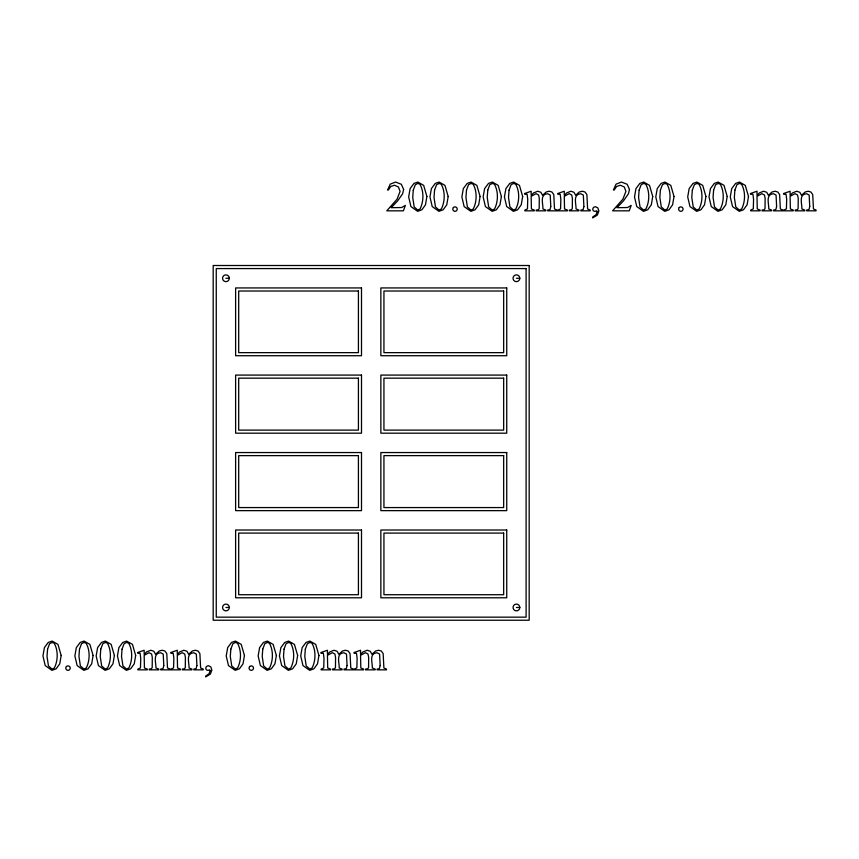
<?xml version="1.0" encoding="UTF-8"?>
<svg xmlns="http://www.w3.org/2000/svg" width="859" height="859" viewBox="0 0 859 859"><rect width="100%" height="100%" fill="white"/><g stroke="black" fill="none" stroke-linecap="round" stroke-linejoin="round"><path stroke-width="1.29" d="M225.938 278.262L229.321 278.262A3.393 3.393 0 0 1 224.242 281.194A3.393 3.393 0 0 1 224.242 275.32A3.393 3.393 0 0 1 229.321 278.262M516.42 278.262L519.813 278.262A3.393 3.393 0 0 1 514.724 281.194A3.393 3.393 0 0 1 514.724 275.32A3.393 3.393 0 0 1 519.813 278.262M225.938 607.474L229.321 607.474A3.393 3.393 0 0 1 224.242 610.405A3.393 3.393 0 0 1 224.242 604.543A3.393 3.393 0 0 1 229.321 607.474M516.42 607.474L519.813 607.474A3.393 3.393 0 0 1 514.724 610.405A3.393 3.393 0 0 1 514.724 604.543A3.393 3.393 0 0 1 519.813 607.474M163.79 665.542L163.017 668.624L160.708 669.097L160.708 669.848L170.103 669.848L170.103 669.097L167.505 668.001L166.775 653.57L164.917 651.025L162.233 650.252L159.194 651.025L155.576 654.3L153.858 651.283L150.776 650.252L146.621 651.906L144.172 654.3L144.172 650.252L137.537 652.572L137.848 653.323L140.092 653.269L140.736 658.273L140.468 667.926L137.848 669.097L137.848 669.848L147.265 669.848L147.265 669.097L144.43 667.98L144.172 655.342L149.047 652.679L151.603 654.01L152.29 657.35L152.193 667.604L151.367 668.721L149.198 669.097L149.198 669.848L158.818 669.848L158.818 669.097L155.941 667.98C156.145 662.633 152.483 653.388 160.633 652.743L163.221 654.075L163.79 665.542M196.894 665.542L196.131 668.624L193.823 669.097L193.823 669.848L203.218 669.848L203.218 669.097L200.619 668.001L199.889 653.57L198.032 651.025L195.337 650.252L192.298 651.025L188.69 654.3L186.961 651.283L183.89 650.252L179.724 651.906L177.276 654.3L177.276 650.252L170.651 652.572L170.962 653.323L173.207 653.269L173.851 658.273L173.572 667.926L170.962 669.097L170.962 669.848L180.369 669.848L180.369 669.097L177.534 667.98L177.276 655.342L182.162 652.679L184.717 654.01L185.404 657.35L185.297 667.604L184.481 668.721L182.301 669.097L182.301 669.848L191.933 669.848L191.933 669.097L189.055 667.98C189.259 662.633 185.587 653.388 193.737 652.743L196.335 654.075L196.894 665.542M347.057 665.542L346.295 668.624L343.987 669.097L343.987 669.848L353.382 669.848L353.382 669.097L350.783 668.001L350.053 653.57L348.196 651.025L345.501 650.252L342.462 651.025L338.854 654.3L337.125 651.283L334.044 650.252L329.888 651.906L327.44 654.3L327.44 650.252L320.804 652.572L321.116 653.323L323.371 653.269L324.015 658.273L323.736 667.926L321.116 669.097L321.116 669.848L330.532 669.848L330.532 669.097L327.698 667.98L327.44 655.342L332.326 652.679L334.881 654.01L335.568 657.35L335.461 667.604L334.645 668.721L332.465 669.097L332.465 669.848L342.097 669.848L342.097 669.097L339.208 667.98C339.423 662.633 335.751 653.388 343.901 652.743L346.499 654.075L347.057 665.542M380.172 665.542L379.399 668.624L377.09 669.097L377.09 669.848L386.486 669.848L386.486 669.097L383.887 668.001L383.157 653.57L381.299 651.025L378.604 650.252L375.576 651.025L371.958 654.3L370.229 651.283L367.158 650.252L363.003 651.906L360.544 654.3L360.544 650.252L353.919 652.572L354.23 653.323L356.474 653.269L357.119 658.273L356.85 667.926L354.23 669.097L354.23 669.848L363.647 669.848L363.647 669.097L360.812 667.98L360.544 655.342L365.429 652.679L367.985 654.01L368.672 657.35L368.575 667.604L367.749 668.721L365.58 669.097L365.58 669.848L375.2 669.848L375.2 669.097L372.323 667.98C372.527 662.633 368.865 653.388 377.004 652.743L379.603 654.075L380.172 665.542M550.791 206.525L550.018 209.607L547.709 210.079L547.709 210.831L557.104 210.831L557.104 210.079L554.506 208.984L553.776 194.553L551.918 192.008L549.223 191.235L546.195 192.008L542.577 195.283L540.848 192.276L537.777 191.235L533.622 192.899L531.163 195.283L531.163 191.235L524.538 193.565L524.849 194.306L527.093 194.252L527.737 199.256L527.469 208.909L524.849 210.079L524.849 210.831L534.266 210.831L534.266 210.079L531.42 208.962L531.163 196.324L536.048 193.662L538.604 194.993L539.291 198.343L539.184 208.587L538.368 209.714L536.199 210.079L536.199 210.831L545.819 210.831L545.819 210.079L542.942 208.962C543.146 203.626 539.473 194.37 547.623 193.726L550.222 195.057L550.791 206.525M583.895 206.525L583.121 209.607L580.824 210.079L580.824 210.831L590.208 210.831L590.208 210.079L587.61 208.984L586.89 194.553L585.022 192.008L582.338 191.235L579.299 192.008L575.68 195.283L573.962 192.276L570.881 191.235L566.725 192.899L564.277 195.283L564.277 191.235L557.641 193.565L557.953 194.306L560.197 194.252L560.841 199.256L560.573 208.909L557.953 210.079L557.953 210.831L567.37 210.831L567.37 210.079L564.535 208.962L564.277 196.324L569.163 193.662L571.718 194.993L572.405 198.343L572.298 208.587L571.471 209.714L569.302 210.079L569.302 210.831L578.923 210.831L578.923 210.079L576.045 208.962C576.249 203.626 572.588 194.37 580.738 193.726L583.336 195.057L583.895 206.525M776.622 206.525L775.849 209.607L773.551 210.079L773.551 210.831L782.946 210.831L782.946 210.079L780.348 208.984L779.618 194.553L777.76 192.008L775.065 191.235L772.026 192.008L768.418 195.283L766.69 192.276L763.608 191.235L759.453 192.899L757.004 195.283L757.004 191.235L750.369 193.565L750.68 194.306L752.924 194.252L753.568 199.256L753.3 208.909L750.68 210.079L750.68 210.831L760.097 210.831L760.097 210.079L757.262 208.962L757.004 196.324L761.89 193.662L764.446 194.993L765.133 198.343L765.025 208.587L764.209 209.714L762.03 210.079L762.03 210.831L771.65 210.831L771.65 210.079L768.773 208.962C768.988 203.626 765.315 194.37 773.465 193.726L776.064 195.057L776.622 206.525M809.736 206.525L808.963 209.607L806.655 210.079L806.655 210.831L816.05 210.831L816.05 210.079L813.452 208.984L812.721 194.553L810.864 192.008L808.169 191.235L805.141 192.008L801.522 195.283L799.793 192.276L796.722 191.235L792.567 192.899L790.108 195.283L790.108 191.235L783.483 193.565L783.795 194.306L786.039 194.252L786.683 199.256L786.414 208.909L783.795 210.079L783.795 210.831L793.211 210.831L793.211 210.079L790.377 208.962L790.108 196.324L794.994 193.662L797.549 194.993L798.236 198.343L798.129 208.587L797.313 209.714L795.144 210.079L795.144 210.831L804.765 210.831L804.765 210.079L801.887 208.962C802.091 203.626 798.43 194.37 806.569 193.726L809.167 195.057L809.736 206.525M47.567 649.146L47.02 656.437L48.458 665.94L51.991 669.032L54.321 668.023C58.058 660.678 58.305 650.403 54.171 643.144L52.12 642.457L49.597 643.724L47.567 649.146M79.49 649.146L78.953 656.437L80.381 665.94L83.914 669.032L86.244 668.023C89.98 660.678 90.227 650.403 86.093 643.144L84.042 642.457L81.53 643.724L79.49 649.146M100.771 649.146L100.235 656.437L101.663 665.94L105.195 669.032L107.525 668.023C111.262 660.678 111.509 650.403 107.375 643.144L105.324 642.457L102.812 643.724L100.771 649.146M122.053 649.146L121.516 656.437L122.944 665.94L126.477 669.032L128.807 668.023C132.554 660.678 132.791 650.403 128.667 643.144L126.606 642.457L124.093 643.724L122.053 649.146M230.835 649.146L230.298 656.437L231.726 665.94L235.259 669.032L237.589 668.023C241.336 660.678 241.572 650.403 237.449 643.144L235.387 642.457L232.875 643.724L230.835 649.146M262.757 649.146L262.22 656.437L263.649 665.94L267.192 669.032L269.511 668.023C273.259 660.678 273.495 650.403 269.372 643.144L267.31 642.457L264.797 643.724L262.757 649.146M284.039 649.146L283.502 656.437L284.941 665.94L288.474 669.032L290.793 668.023C294.54 660.678 294.777 650.403 290.653 643.144L288.592 642.457L286.079 643.724L284.039 649.146M305.321 649.146L304.784 656.437L306.223 665.94L309.755 669.032L312.075 668.023C315.822 660.678 316.069 650.403 311.935 643.144L309.874 642.457L307.361 643.724L305.321 649.146M413.276 190.129L412.739 197.43L414.178 206.922L417.71 210.025L420.03 209.016C423.777 201.661 424.024 191.385 419.89 184.127L417.828 183.439L415.316 184.706L413.276 190.129M434.557 190.129L434.02 197.43L435.459 206.922L438.992 210.025L441.322 209.016C445.059 201.661 445.306 191.385 441.172 184.127L439.11 183.439L436.597 184.706L434.557 190.129M466.491 190.129L465.943 197.43L467.382 206.922L470.915 210.025L473.245 209.016C476.981 201.661 477.228 191.385 473.094 184.127L471.043 183.439L468.52 184.706L466.491 190.129M487.772 190.129L487.225 197.43L488.664 206.922L492.196 210.025L494.526 209.016C498.263 201.661 498.51 191.385 494.376 184.127L492.325 183.439L489.802 184.706L487.772 190.129M509.054 190.129L508.507 197.43L509.945 206.922L513.478 210.025L515.808 209.016C519.545 201.661 519.792 191.385 515.658 184.127L513.607 183.439L511.084 184.706L509.054 190.129M639.117 190.129L638.581 197.43L640.009 206.922L643.541 210.025L645.871 209.016C649.619 201.661 649.855 191.385 645.732 184.127L643.67 183.439L641.158 184.706L639.117 190.129M660.399 190.129L659.862 197.43L661.29 206.922L664.823 210.025L667.153 209.016C670.9 201.661 671.137 191.385 667.014 184.127L664.952 183.439L662.439 184.706L660.399 190.129M692.322 190.129L691.785 197.43L693.213 206.922L696.746 210.025L699.076 209.016C702.823 201.661 703.059 191.385 698.936 184.127L696.874 183.439L694.362 184.706L692.322 190.129M713.604 190.129L713.067 197.43L714.505 206.922L718.038 210.025L720.357 209.016C724.105 201.661 724.341 191.385 720.218 184.127L718.156 183.439L715.644 184.706L713.604 190.129M734.885 190.129L734.348 197.43L735.787 206.922L739.32 210.025L741.639 209.016C745.387 201.661 745.633 191.385 741.5 184.127L739.438 183.439L736.925 184.706L734.885 190.129M61.182 655.481L59.765 663.814L56.157 668.796L51.927 670.342L45.216 665.585L42.95 655.922L44.4 647.622L48.276 642.435L52.141 641.082L57.961 644.39L61.182 655.481M93.105 655.481L91.688 663.814L88.08 668.796L83.849 670.342L77.138 665.585L74.873 655.922L76.333 647.622L80.198 642.435L84.064 641.082L89.884 644.39L93.105 655.481M114.387 655.481L112.969 663.814L109.361 668.796L105.131 670.342L98.42 665.585L96.154 655.922L97.615 647.622L101.48 642.435L105.346 641.082L111.165 644.39L114.387 655.481M135.668 655.481L134.251 663.814L130.643 668.796L126.413 670.342L119.702 665.585L117.436 655.922L118.896 647.622L122.762 642.435L126.627 641.082L132.447 644.39L135.668 655.481M244.45 655.481L243.033 663.814L239.425 668.796L235.205 670.342L228.483 665.585L226.218 655.922L227.678 647.622L231.543 642.435L235.409 641.082L241.229 644.39L244.45 655.481M276.373 655.481L274.955 663.814L271.358 668.796L267.128 670.342L260.417 665.585L258.151 655.922L259.601 647.622L263.466 642.435L267.332 641.082L273.151 644.39L276.373 655.481M297.654 655.481L296.248 663.814L292.64 668.796L288.409 670.342L281.698 665.585L279.433 655.922L280.882 647.622L284.748 642.435L288.613 641.082L294.433 644.39L297.654 655.481M318.936 655.481L317.529 663.814L313.922 668.796L309.691 670.342L302.98 665.585L300.714 655.922L302.164 647.622L306.029 642.435L309.895 641.082L315.715 644.39L318.936 655.481M426.891 196.475L425.484 204.807L421.876 209.779L417.646 211.335L410.935 206.568L408.669 196.904L410.119 188.604L413.984 183.418L417.85 182.065L423.67 185.372L426.891 196.475M448.173 196.475L446.766 204.807L443.158 209.779L438.928 211.335L432.217 206.568L429.951 196.904L431.401 188.604L435.266 183.418L439.132 182.065L444.951 185.372L448.173 196.475M480.095 196.475L478.688 204.807L475.081 209.779L470.85 211.335L464.139 206.568L461.874 196.904L463.323 188.604L467.189 183.418L471.054 182.065L476.874 185.372L480.095 196.475M501.388 196.475L499.97 204.807L496.362 209.779L492.132 211.335L485.421 206.568L483.155 196.904L484.605 188.604L488.481 183.418L492.347 182.065L498.166 185.372L501.388 196.475M522.669 196.475L521.252 204.807L517.644 209.779L513.414 211.335L506.703 206.568L504.437 196.904L505.897 188.604L509.763 183.418L513.628 182.065L519.448 185.372L522.669 196.475M652.733 196.475L651.315 204.807L647.707 209.779L643.477 211.335L636.766 206.568L634.5 196.904L635.961 188.604L639.826 183.418L643.692 182.065L649.511 185.372L652.733 196.475M674.014 196.475L672.597 204.807L668.989 209.779L664.769 211.335L658.048 206.568L655.782 196.904L657.242 188.604L661.108 183.418L664.973 182.065L670.793 185.372L674.014 196.475M705.937 196.475L704.52 204.807L700.923 209.779L696.692 211.335L689.97 206.568L687.705 196.904L689.165 188.604L693.03 183.418L696.896 182.065L702.716 185.372L705.937 196.475M727.219 196.475L725.801 204.807L722.204 209.779L717.974 211.335L711.263 206.568L708.997 196.904L710.447 188.604L714.312 183.418L718.178 182.065L723.997 185.372L727.219 196.475M748.5 196.475L747.094 204.807L743.486 209.779L739.255 211.335L732.544 206.568L730.279 196.904L731.728 188.604L735.594 183.418L739.459 182.065L745.279 185.372L748.5 196.475M403.633 189.463L402.635 193.747L397.653 200.877L391.189 207.695L401.69 207.524L405.362 205.408L403.386 210.831L386.765 210.831L397.094 199.127L400.079 191.374L398.436 186.972L394.517 185.243L390.781 186.467L388.343 190.022L387.57 190.022L390.244 184.127L395.612 182.065L401.336 184.266L403.633 189.463M629.475 189.463L628.477 193.747L623.484 200.877L617.02 207.695L627.532 207.524L631.193 205.408L629.228 210.831L612.596 210.831L622.925 199.127L625.921 191.374L624.278 186.972L620.348 185.243L616.622 186.467L614.174 190.022L613.412 190.022L616.075 184.127L621.454 182.065L627.177 184.266L629.475 189.463M210.176 670.675L209.005 673.821L205.688 676.022L205.688 676.935L210.391 674.036L211.883 670.052L210.809 666.885L208.372 665.693L206.471 666.412L205.688 668.162L206.289 669.827L207.91 670.428L209.703 669.827L210.176 670.675M597.177 211.658L596.006 214.814L592.689 217.005L592.689 217.918L597.392 215.018L598.884 211.035L597.81 207.867L595.362 206.675L593.462 207.406L592.689 209.145L593.29 210.809L594.911 211.411L596.694 210.809L597.177 211.658M66.379 666.477L65.713 668.119L66.379 669.752L68.011 670.428L69.643 669.752L70.32 668.119L69.654 666.487L68.011 665.811L66.379 666.477M249.658 666.477L248.981 668.119L249.658 669.752L251.29 670.428L252.922 669.752L253.598 668.119L252.933 666.487L251.29 665.811L249.658 666.477M453.38 207.459L452.704 209.102L453.38 210.734L455.012 211.411L456.644 210.734L457.321 209.102L456.655 207.47L455.012 206.804L453.38 207.459M679.222 207.459L678.546 209.102L679.222 210.734L680.854 211.411L682.486 210.734L683.163 209.102L682.497 207.47L680.854 206.804L679.222 207.459M529.176 265.506L213.182 265.506L213.182 620.23L529.176 620.23L529.176 265.506M526.105 268.577L216.253 268.577L216.253 617.159L526.105 617.159L526.105 268.577M361.499 287.937L235.624 287.937L235.624 355.723L361.499 355.723L361.499 287.937M506.735 287.937L380.859 287.937L380.859 355.723L506.735 355.723L506.735 287.937M358.418 291.018L238.695 291.018L238.695 352.652L358.418 352.652L358.418 291.018M503.664 291.018L383.941 291.018L383.941 352.652L503.664 352.652L503.664 291.018M361.499 375.082L235.624 375.082L235.624 433.183L361.499 433.183L361.499 375.082M506.735 375.082L380.859 375.082L380.859 433.183L506.735 433.183L506.735 375.082M358.418 378.164L238.695 378.164L238.695 430.112L358.418 430.112L358.418 378.164M503.664 378.164L383.941 378.164L383.941 430.112L503.664 430.112L503.664 378.164M361.499 452.553L235.624 452.553L235.624 510.643L361.499 510.643L361.499 452.553M506.735 452.553L380.859 452.553L380.859 510.643L506.735 510.643L506.735 452.553M358.418 455.624L238.695 455.624L238.695 507.572L358.418 507.572L358.418 455.624M503.664 455.624L383.941 455.624L383.941 507.572L503.664 507.572L503.664 455.624M361.499 530.014L235.624 530.014L235.624 597.789L361.499 597.789L361.499 530.014M506.735 530.014L380.859 530.014L380.859 597.789L506.735 597.789L506.735 530.014M358.418 533.085L238.695 533.085L238.695 594.718L358.418 594.718L358.418 533.085M503.664 533.085L383.941 533.085L383.941 594.718L503.664 594.718L503.664 533.085"/></g></svg>
